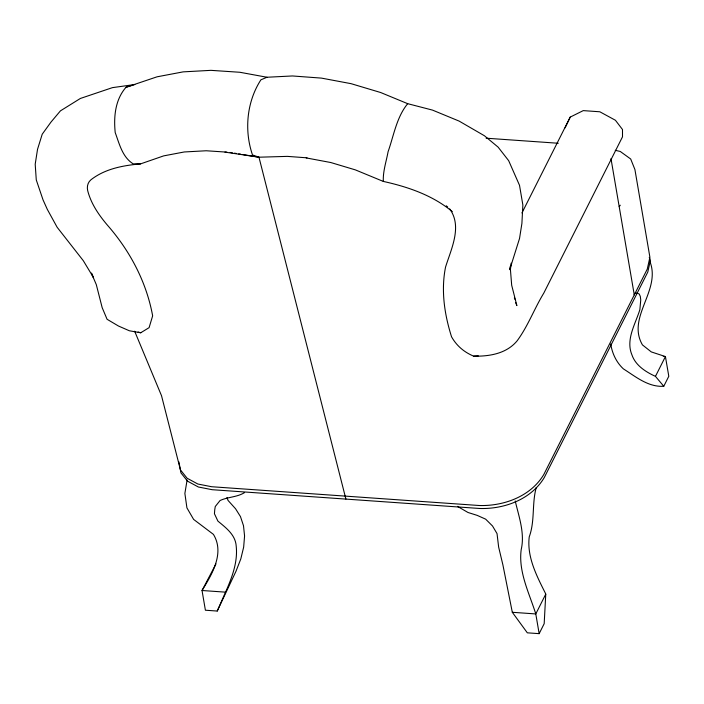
<?xml version="1.0" encoding="UTF-8"?>
<svg xmlns="http://www.w3.org/2000/svg" width="704" height="704" viewBox="0 0 704 704"><rect width="100%" height="100%" fill="white"/><g stroke="black" fill="none" stroke-linecap="round" stroke-linejoin="round"><path stroke-width="1.06" d="M536.246 487.538C531.766 503.738 535.093 520.916 529.232 536.888C526.794 556.67 536.51 575.573 545.195 592.847L545.758 594.141L544.183 623.674L539.158 633.653L527.322 632.826L512.31 612.286L502.902 564.898L498.643 547.087L497.033 533.606L492.518 525.994L485.646 519.156L477.224 515.39L467.958 512.468L457.494 506.387M511.148 263.12L510.426 269.562L511.685 285.261L516.868 305.598L515.654 302.579M510.233 266.411L509.722 269.65L519.534 238.48L521.902 223.441L522.87 205.014L519.517 185.31L508.675 160.688L498.133 147.154L484.44 135.766L459.096 121.079L432.511 110.106L407.695 103.682L380.644 92.514L351.041 83.662L321.455 78.109L292.442 75.962L266.957 77.246L239.888 72.274L210.927 70.347L183.146 71.87L157.062 76.815L125.998 87.287C115.166 99.686 113.59 116.829 115.21 132.581C119.372 143.836 122.329 157.054 133.17 163.856L140.518 163.9L163.662 155.883L184.272 151.967L206.228 150.762L226.934 152.143M187.097 480.031L184.879 493.434L186.921 507.874L193.618 519.402L213.426 534.38C224.849 553.054 212.018 574.332 202.03 590.506L205.401 610.218L217.237 611.054L236.042 571.146L240.803 558.923L243.663 547.122L244.57 535.99L243.505 525.747L240.478 516.613L235.558 508.763L228.061 500.447L226.961 497.499M217.237 611.054L226.125 590.823C232.25 576.84 237.873 561.713 236.21 546.172C235.514 534.776 225.896 527.771 217.906 521.11L214.447 513.77L214.738 509.828L215.266 506.528L220.079 500.509C227.973 496.83 237.037 497.297 244.57 492.589M565.11 127.82L570.231 117.093L583.255 110.616L599.834 111.786L615.419 120.261L622.494 129.518L622.503 136.84L543.796 293.11C534.301 308.651 528.035 326.04 517.185 340.762C506.616 353.663 489.438 356.488 473.669 356.162C464.165 352.167 456.72 345.928 451.563 336.838C444.444 314.345 440.88 290.514 445.535 267.133C451.106 249.075 462.581 226.424 449.662 208.886M521.946 212.96L570.231 117.093M545.758 594.141L535.788 613.941L539.158 633.653M663.291 356.418L665.43 356.567L668.8 376.279L663.775 386.267L655.459 376.367L665.43 356.567L651.288 351.912L642.444 344.898C626.261 317.011 661.725 290.198 649.739 261.096M215.961 563.939L202.03 590.506L225.509 592.152M619.194 206.615L620.277 205.216M634.19 294.342L635.272 292.943M407.695 103.682C396.634 117.075 393.747 135.626 388.08 151.738C386.285 161.568 382.862 171.327 383.31 181.421C407.915 186.833 432.775 195.316 452.338 211.675M91.59 273.574L96.307 284.645L102.177 307.666L107.078 319.282L118.457 326.014L129.342 330.766L140.694 332.781L149.09 327.659L152.645 315.85C146.467 281.943 129.914 250.756 107.263 224.99C98.666 214.799 90.948 203.562 87.648 190.467C86.777 186.542 87.78 182.415 90.939 179.784C105.116 168.731 123.059 165.458 140.518 163.9M266.957 77.246L260.885 79.842C246.726 101.772 244.059 130.381 252.498 154.942L258.966 157.203L287.355 156.376L307.006 157.828M125.998 87.287L134.825 84.524L112.438 87.639L80.379 98.454L60.43 110.862L50.996 122.074L42.214 134.218L37.532 149.301L35.2 164.217L36.274 179.916L43.032 199.866L47.318 209.387L57.147 227.269L83.292 260.682L93.509 277.614L91.485 273.082M473.669 356.162L478.333 355.854M140.782 332.763L138.046 332.024M486.13 138.195L558.246 143.255M663.775 386.267C648.331 387.314 635.721 376.702 623.357 368.852C616.343 362.296 612.172 353.417 610.738 343.992M512.31 612.286L535.788 613.941C529.294 593.217 518.214 571.842 521.198 549.604C524.999 533.324 518.901 516.745 515.231 500.984M224.954 152.117L258.966 157.203L345.91 499.092M230.182 152.46L232.311 152.812M234.45 153.164L236.579 153.516M238.709 153.868L240.838 154.22M242.977 154.572L258.966 157.203M306.196 157.916L330.783 162.527L355.37 169.884L383.31 181.421M615.243 150.313L620.259 151.457L630.696 159.007L634.911 169.514L649.906 257.242L647.275 269.095L543.778 474.566C530.631 496.47 503.791 506.282 479.151 505.507L211.649 486.728L197.859 484.026L187.106 478.227L180.444 469.911L161.524 395.727L134.649 331.197M636.46 292.934L639.223 293.99L640.306 296.41L640.746 299.957L639.857 309.663C635.439 324.104 625.513 339.504 631.928 354.878C635.545 365.508 645.762 371.932 655.459 376.367M446.266 205.814L447.691 206.994M514.351 297.95L515.266 299.746M649.264 257.347L650.417 260.216L647.786 272.07L544.289 477.541C531.142 499.444 504.293 509.256 479.653 508.482L212.159 489.702L198.361 487.001L187.607 481.202L180.946 472.886L178.904 461.894M610.984 158.629L634.278 294.906"/></g></svg>
